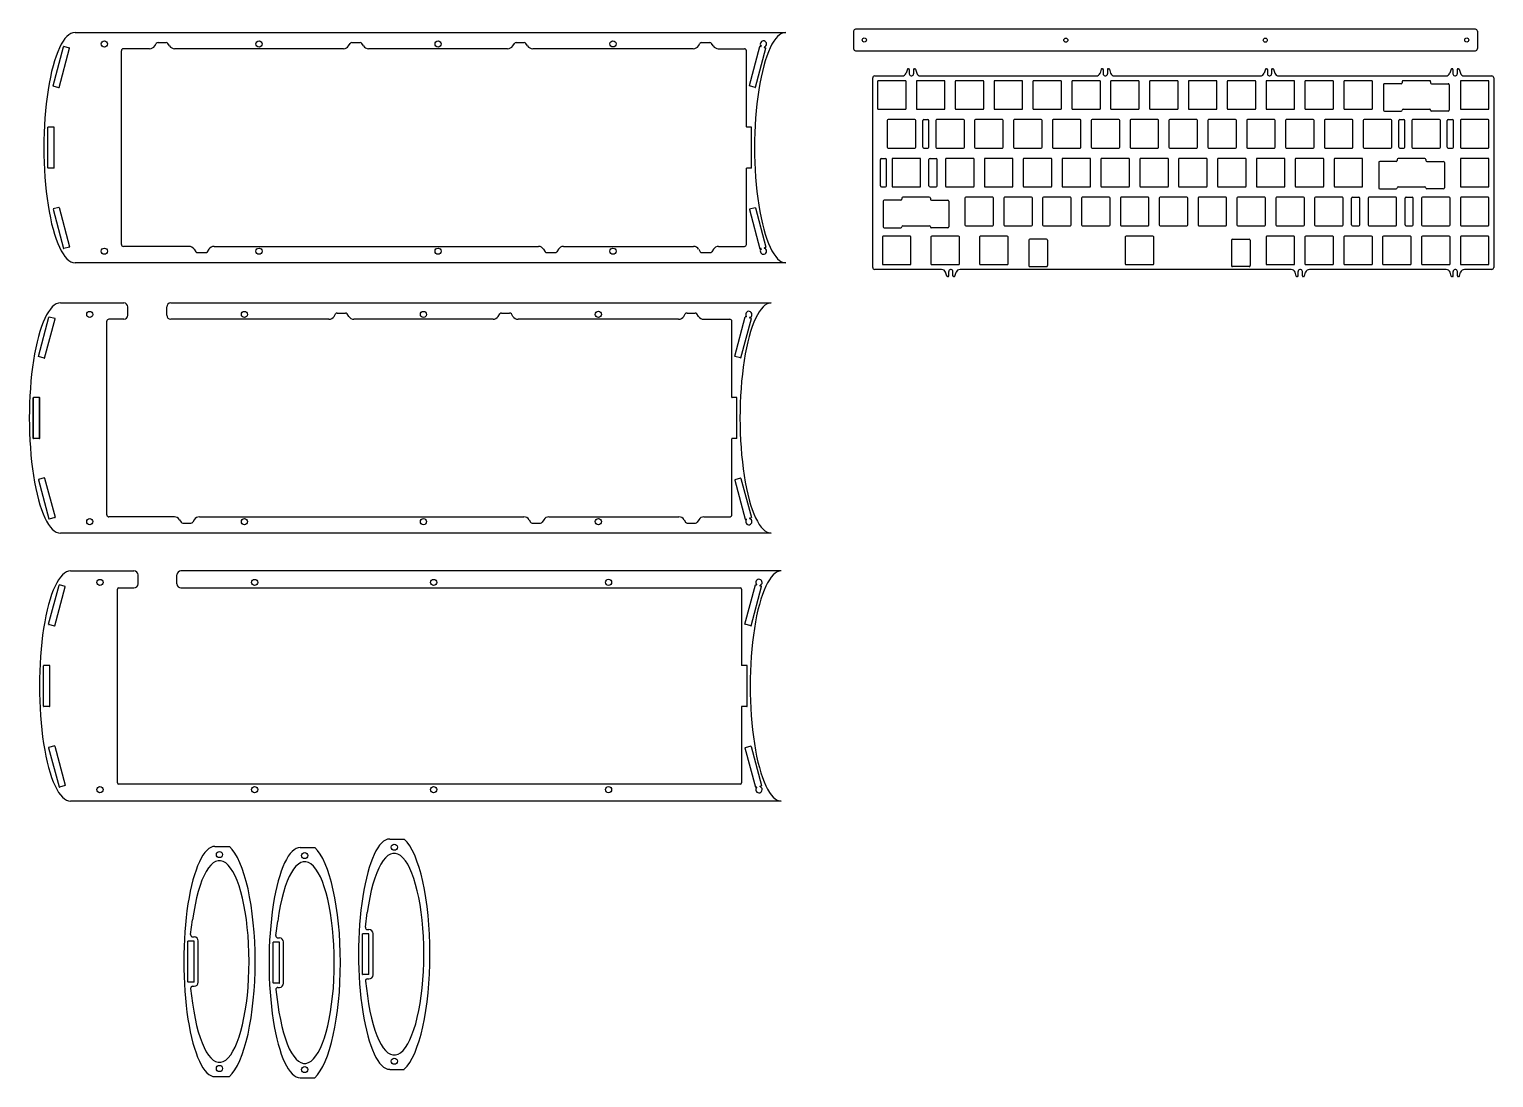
# Model space of a CAD drawing. Header units: millimetres. Extents: x -554 to 554, y -632 to 632.
# Drawn here: x -164 to 554, y 116 to 630 of the extents above; entities that cross this region are included whole.
import ezdxf

# ---------------------------------------------------------------- set-up
doc = ezdxf.new("R2010")
doc.units = ezdxf.units.MM
doc.layers.get('0').update_dxf_attribs({"lineweight": 25, "true_color": 0xffffff})
doc.layers.add('brass', color=7, linetype='Continuous', lineweight=25, true_color=0x000000)
doc.layers.add('Plate', color=7, linetype='Continuous', lineweight=25, true_color=0x000000)

msp = doc.modelspace()

# ---------------------------------------------------------------- linework, layer by layer
for p, q in [((-141.54, 628.32), (206.88, 628.32)), ((-118.81, 524.4), (-118.81, 619.32)), ((-105, 620.32), (-117.81, 620.32)), ((-102.48, 621.71), (-101.71, 622.91)), ((-100.86, 623.37), (-96.86, 623.37)), ((-95.25, 621.71), (-96.02, 622.91)), ((-9.93, 620.32), (-92.72, 620.32)), ((-7.4, 621.71), (-6.63, 622.91)), ((-5.79, 623.37), (-1.78, 623.37)), ((-0.17, 621.71), (-0.94, 622.91)), ((70.55, 620.32), (2.36, 620.32)), ((73.07, 621.71), (73.84, 622.91)), ((74.69, 623.37), (78.69, 623.37)), ((80.3, 621.71), (79.53, 622.91)), ((161.52, 620.32), (82.83, 620.32)), ((164.05, 621.71), (164.82, 622.91)), ((165.66, 623.37), (169.67, 623.37)), ((171.28, 621.71), (170.51, 622.91)), ((173.81, 620.32), (186.61, 620.32)), ((187.61, 582.01), (187.61, 619.32)), ((266.5, 610.31), (265.87, 608.39)), ((270.44, 610.31), (271.07, 608.39)), ((361.58, 610.31), (360.95, 608.39)), ((365.52, 610.31), (366.15, 608.39)), ((442.05, 610.31), (441.42, 608.39)), ((445.99, 610.31), (446.62, 608.39)), ((533.03, 610.31), (532.4, 608.39)), ((536.97, 610.31), (537.6, 608.39)), ((267.42, 610.21), (267.42, 608.06)), ((269.52, 610.21), (269.52, 608.06)), ((362.5, 610.21), (362.5, 608.06)), ((364.6, 610.21), (364.6, 608.06)), ((442.97, 610.21), (442.97, 608.06)), ((445.07, 610.21), (445.07, 608.06)), ((523.03, 604.15), (523.03, 603.68)), ((533.95, 610.21), (533.95, 608.06)), ((536.05, 610.21), (536.05, 608.06)), ((274.53, 585.6), (276.53, 585.6)), ((507.89, 585.6), (509.89, 585.6)), ((531.7, 585.6), (533.7, 585.6)), ((274.53, 571.6), (276.53, 571.6)), ((507.89, 571.6), (509.89, 571.6)), ((531.7, 571.6), (533.7, 571.6)), ((187.61, 524.4), (187.61, 561.71)), ((253.76, 566.55), (255.76, 566.55)), ((277.6, 566.55), (280.6, 566.55)), ((520.65, 566.05), (520.65, 565.58)), ((253.76, 552.55), (255.76, 552.55)), ((277.6, 552.55), (280.6, 552.55)), ((277.77, 547), (277.77, 546.53)), ((484.77, 547.5), (487.77, 547.5)), ((510.96, 547.5), (513.96, 547.5)), ((484.77, 533.5), (487.77, 533.5)), ((510.96, 533.5), (513.96, 533.5)), ((335.2, 526.48), (335.2, 513.98)), ((425.4, 526.48), (425.4, 513.98)), ((-85.66, 523.4), (-117.81, 523.4)), ((-83.14, 522.01), (-82.37, 520.81)), ((-81.52, 520.35), (-77.52, 520.35)), ((-75.91, 522.01), (-76.68, 520.81)), ((-73.38, 523.4), (85.66, 523.4)), ((88.19, 522.01), (88.96, 520.81)), ((89.8, 520.35), (93.8, 520.35)), ((95.41, 522.01), (94.65, 520.81)), ((97.94, 523.4), (161.66, 523.4)), ((164.19, 522.01), (164.96, 520.81)), ((165.8, 520.35), (169.8, 520.35)), ((171.41, 522.01), (170.65, 520.81)), ((173.94, 523.4), (186.61, 523.4)), ((206.88, 515.4), (-141.54, 515.4)), ((285.84, 508.79), (285.22, 510.71)), ((286.76, 508.89), (286.76, 511.04)), ((288.86, 508.89), (288.86, 511.04)), ((289.78, 508.79), (290.41, 510.71)), ((457.16, 508.79), (456.54, 510.71)), ((458.08, 508.89), (458.08, 511.04)), ((460.18, 508.89), (460.18, 511.04)), ((461.11, 508.79), (461.73, 510.71)), ((533.16, 508.79), (532.54, 510.71)), ((534.08, 508.89), (534.08, 511.04)), ((536.18, 508.89), (536.18, 511.04)), ((537.11, 508.79), (537.73, 510.71)), ((-148.71, 495.69), (-117.64, 495.69)), ((-148.69, 495.69), (-117.64, 495.69)), ((-94.61, 495.69), (199.72, 495.69)), ((-115.64, 489.69), (-115.64, 493.69)), ((-96.59, 489.69), (-96.59, 493.69)), ((-14.57, 489.07), (-13.8, 490.28)), ((-12.96, 490.74), (-8.95, 490.74)), ((-7.34, 489.07), (-8.11, 490.28)), ((65.91, 489.07), (66.68, 490.28)), ((67.52, 490.74), (71.52, 490.74)), ((73.14, 489.07), (72.37, 490.28)), ((156.88, 489.07), (157.65, 490.28)), ((158.49, 490.74), (162.5, 490.74)), ((164.11, 489.07), (163.34, 490.28)), ((-125.98, 391.76), (-125.98, 486.69)), ((-117.64, 487.69), (-124.98, 487.69)), ((-17.1, 487.69), (-94.59, 487.69)), ((63.38, 487.69), (-4.81, 487.69)), ((154.35, 487.69), (75.66, 487.69)), ((166.64, 487.69), (179.45, 487.69)), ((180.45, 449.37), (180.45, 486.69)), ((180.45, 391.76), (180.45, 429.07)), ((-92.83, 390.76), (-124.98, 390.76)), ((-90.3, 389.38), (-89.53, 388.17)), ((-88.69, 387.71), (-84.69, 387.71)), ((-83.07, 389.38), (-83.84, 388.17)), ((-80.55, 390.76), (78.49, 390.76)), ((81.02, 389.38), (81.79, 388.17)), ((82.63, 387.71), (86.64, 387.71)), ((88.25, 389.38), (87.48, 388.17)), ((90.77, 390.76), (154.49, 390.76)), ((157.02, 389.38), (157.79, 388.17)), ((158.63, 387.71), (162.64, 387.71)), ((164.25, 389.38), (163.48, 388.17)), ((166.77, 390.76), (179.45, 390.76)), ((199.72, 382.76), (-148.69, 382.76)), ((-143.72, 364.3), (-112.65, 364.3)), ((-110.65, 357.97), (-110.65, 362.3)), ((-91.6, 357.97), (-91.6, 362.3)), ((204.71, 364.3), (-89.6, 364.3)), ((-120.68, 260.31), (-120.68, 355.37)), ((-120.08, 355.97), (-112.65, 355.97)), ((-89.6, 355.97), (184.53, 355.97)), ((185.13, 355.37), (185.13, 317.99)), ((185.13, 297.69), (185.13, 260.31)), ((184.53, 259.71), (-120.08, 259.71)), ((204.71, 251.38), (-143.72, 251.38)), ((12.73, 232.82), (19.87, 232.82)), ((-72.95, 229.22), (-65.81, 229.22)), ((-31.15, 228.71), (-24.02, 228.71)), ((0.8, 189.57), (1.74, 196.72)), ((-84.88, 185.98), (-83.93, 193.13)), ((-43.09, 185.46), (-42.14, 192.61)), ((1.79, 188.44), (2.56, 188.44)), ((-83.89, 184.85), (-83.12, 184.85)), ((-81.12, 162.61), (-81.12, 182.85)), ((-42.09, 184.33), (-41.33, 184.33)), ((-39.33, 162.09), (-39.33, 182.33)), ((4.56, 166.21), (4.56, 186.44)), ((-84.88, 159.48), (-83.92, 152.26)), ((-83.89, 160.61), (-83.12, 160.61)), ((-43.08, 158.96), (-42.12, 151.75)), ((-42.09, 160.09), (-41.33, 160.09)), ((0.8, 163.07), (1.76, 155.86)), ((1.79, 164.21), (2.56, 164.21)), ((-72.95, 116.3), (-65.81, 116.3)), ((-31.15, 115.78), (-24.02, 115.78)), ((12.73, 119.89), (19.87, 119.89))]:
    msp.add_line(p, q)
at = {"color": 7, "true_color": 0x000000}
for p, q in [((249.52, 513.09), (249.52, 606.01)), ((250.52, 607.01), (263.97, 607.01)), ((251.86, 604.25), (251.86, 591.05)), ((265.46, 604.65), (252.26, 604.65)), ((265.86, 591.05), (265.86, 604.25)), ((270.91, 604.25), (270.91, 591.05)), ((284.51, 604.65), (271.31, 604.65)), ((272.97, 607.01), (359.05, 607.01)), ((284.91, 591.05), (284.91, 604.25)), ((289.96, 604.25), (289.96, 591.05)), ((303.56, 604.65), (290.36, 604.65)), ((303.96, 591.05), (303.96, 604.25)), ((309.01, 604.25), (309.01, 591.05)), ((322.61, 604.65), (309.41, 604.65)), ((323.01, 591.05), (323.01, 604.25)), ((328.06, 604.25), (328.06, 591.05)), ((341.66, 604.65), (328.46, 604.65)), ((342.06, 591.05), (342.06, 604.25)), ((347.11, 604.25), (347.11, 591.05)), ((360.71, 604.65), (347.51, 604.65)), ((361.11, 591.05), (361.11, 604.25)), ((366.16, 604.25), (366.16, 591.05)), ((379.76, 604.65), (366.56, 604.65)), ((368.05, 607.01), (439.52, 607.01)), ((380.16, 591.05), (380.16, 604.25)), ((385.21, 604.25), (385.21, 591.05)), ((398.81, 604.65), (385.61, 604.65)), ((399.21, 591.05), (399.21, 604.25)), ((404.26, 604.25), (404.26, 591.05)), ((417.86, 604.65), (404.66, 604.65)), ((418.26, 591.05), (418.26, 604.25)), ((423.31, 604.25), (423.31, 591.05)), ((436.91, 604.65), (423.71, 604.65)), ((437.31, 591.05), (437.31, 604.25)), ((442.36, 604.25), (442.36, 591.05)), ((455.96, 604.65), (442.76, 604.65)), ((448.52, 607.01), (530.5, 607.01)), ((456.36, 591.05), (456.36, 604.25)), ((461.41, 604.25), (461.41, 591.05)), ((475.01, 604.65), (461.81, 604.65)), ((475.41, 591.05), (475.41, 604.25)), ((480.46, 604.25), (480.46, 591.05)), ((494.06, 604.65), (480.86, 604.65)), ((494.46, 591.05), (494.46, 604.25)), ((508.53, 603.18), (500.44, 603.18)), ((509.03, 604.15), (509.03, 603.68)), ((522.53, 604.65), (509.53, 604.65)), ((523.53, 603.18), (531.63, 603.18)), ((537.61, 604.25), (537.61, 591.05)), ((551.21, 604.65), (538.01, 604.65)), ((539.5, 607.01), (552.95, 607.01)), ((551.61, 591.05), (551.61, 604.25)), ((553.95, 606.01), (553.95, 513.09)), ((499.94, 602.68), (499.94, 590.18)), ((532.13, 602.68), (532.13, 590.18)), ((252.26, 590.65), (265.46, 590.65)), ((271.31, 590.65), (284.51, 590.65)), ((290.36, 590.65), (303.56, 590.65)), ((309.41, 590.65), (322.61, 590.65)), ((328.46, 590.65), (341.66, 590.65)), ((347.51, 590.65), (360.71, 590.65)), ((366.56, 590.65), (379.76, 590.65)), ((385.61, 590.65), (398.81, 590.65)), ((404.66, 590.65), (417.86, 590.65)), ((423.71, 590.65), (436.91, 590.65)), ((442.76, 590.65), (455.96, 590.65)), ((461.81, 590.65), (475.01, 590.65)), ((480.86, 590.65), (494.06, 590.65)), ((500.44, 589.68), (508.53, 589.68)), ((509.03, 590.15), (509.03, 590.18)), ((509.53, 590.65), (522.53, 590.65)), ((523.03, 590.15), (523.03, 590.18)), ((531.63, 589.68), (523.53, 589.68)), ((538.01, 590.65), (551.21, 590.65)), ((256.62, 585.2), (256.62, 572)), ((270.22, 585.6), (257.02, 585.6)), ((270.62, 572), (270.62, 585.2)), ((274.03, 572.1), (274.03, 585.1)), ((277.03, 572.1), (277.03, 585.1)), ((280.43, 585.2), (280.43, 572)), ((294.03, 585.6), (280.83, 585.6)), ((294.43, 572), (294.43, 585.2)), ((299.49, 585.2), (299.49, 572)), ((313.09, 585.6), (299.89, 585.6)), ((313.49, 572), (313.49, 585.2)), ((318.54, 585.2), (318.54, 572)), ((332.14, 585.6), (318.94, 585.6)), ((332.54, 572), (332.54, 585.2)), ((337.59, 585.2), (337.59, 572)), ((351.19, 585.6), (337.99, 585.6)), ((351.59, 572), (351.59, 585.2)), ((356.63, 585.2), (356.63, 572)), ((370.23, 585.6), (357.03, 585.6)), ((370.63, 572), (370.63, 585.2)), ((375.69, 585.2), (375.69, 572)), ((389.29, 585.6), (376.09, 585.6)), ((389.69, 572), (389.69, 585.2)), ((394.73, 585.2), (394.73, 572)), ((408.33, 585.6), (395.13, 585.6)), ((408.73, 572), (408.73, 585.2)), ((413.79, 585.2), (413.79, 572)), ((427.39, 585.6), (414.19, 585.6)), ((427.79, 572), (427.79, 585.2)), ((432.84, 585.2), (432.84, 572)), ((446.44, 585.6), (433.24, 585.6)), ((446.84, 572), (446.84, 585.2)), ((451.88, 585.2), (451.88, 572)), ((465.48, 585.6), (452.28, 585.6)), ((465.88, 572), (465.88, 585.2)), ((470.94, 585.2), (470.94, 572)), ((484.54, 585.6), (471.34, 585.6)), ((484.94, 572), (484.94, 585.2)), ((489.98, 585.2), (489.98, 572)), ((503.58, 585.6), (490.38, 585.6)), ((503.98, 572), (503.98, 585.2)), ((507.39, 572.1), (507.39, 585.1)), ((510.39, 572.1), (510.39, 585.1)), ((513.8, 585.2), (513.8, 572)), ((527.4, 585.6), (514.2, 585.6)), ((527.8, 572), (527.8, 585.2)), ((531.2, 572.1), (531.2, 585.1)), ((534.2, 572.1), (534.2, 585.1)), ((537.61, 585.2), (537.61, 572)), ((551.21, 585.6), (538.01, 585.6)), ((551.61, 572), (551.61, 585.2)), ((257.02, 571.6), (270.22, 571.6)), ((280.83, 571.6), (294.03, 571.6)), ((299.89, 571.6), (313.09, 571.6)), ((318.94, 571.6), (332.14, 571.6)), ((337.99, 571.6), (351.19, 571.6)), ((357.03, 571.6), (370.23, 571.6)), ((376.09, 571.6), (389.29, 571.6)), ((395.13, 571.6), (408.33, 571.6)), ((414.19, 571.6), (427.39, 571.6)), ((433.24, 571.6), (446.44, 571.6)), ((452.28, 571.6), (465.48, 571.6)), ((471.34, 571.6), (484.54, 571.6)), ((490.38, 571.6), (503.58, 571.6)), ((514.2, 571.6), (527.4, 571.6)), ((538.01, 571.6), (551.21, 571.6)), ((253.26, 553.05), (253.26, 566.05)), ((256.26, 553.05), (256.26, 566.05)), ((259, 566.15), (259, 552.95)), ((272.6, 566.55), (259.4, 566.55)), ((273, 552.95), (273, 566.15)), ((277.1, 553.05), (277.1, 566.05)), ((281.1, 553.05), (281.1, 566.05)), ((285.2, 566.15), (285.2, 552.95)), ((298.8, 566.55), (285.6, 566.55)), ((299.2, 552.95), (299.2, 566.15)), ((304.25, 566.15), (304.25, 552.95)), ((317.85, 566.55), (304.65, 566.55)), ((318.25, 552.95), (318.25, 566.15)), ((323.3, 566.15), (323.3, 552.95)), ((336.9, 566.55), (323.7, 566.55)), ((337.3, 552.95), (337.3, 566.15)), ((342.35, 566.15), (342.35, 552.95)), ((355.95, 566.55), (342.75, 566.55)), ((356.35, 552.95), (356.35, 566.15)), ((361.4, 566.15), (361.4, 552.95)), ((375, 566.55), (361.8, 566.55)), ((375.4, 552.95), (375.4, 566.15)), ((380.45, 566.15), (380.45, 552.95)), ((394.05, 566.55), (380.85, 566.55)), ((394.45, 552.95), (394.45, 566.15)), ((399.5, 566.15), (399.5, 552.95)), ((413.1, 566.55), (399.9, 566.55)), ((413.5, 552.95), (413.5, 566.15)), ((418.55, 566.15), (418.55, 552.95)), ((432.15, 566.55), (418.95, 566.55)), ((432.55, 552.95), (432.55, 566.15)), ((437.6, 566.15), (437.6, 552.95)), ((451.2, 566.55), (438, 566.55)), ((451.6, 552.95), (451.6, 566.15)), ((456.65, 566.15), (456.65, 552.95)), ((470.25, 566.55), (457.05, 566.55)), ((470.65, 552.95), (470.65, 566.15)), ((475.7, 566.15), (475.7, 552.95)), ((489.3, 566.55), (476.1, 566.55)), ((489.7, 552.95), (489.7, 566.15)), ((497.55, 564.58), (497.55, 552.08)), ((506.15, 565.08), (498.05, 565.08)), ((506.65, 566.05), (506.65, 565.58)), ((520.15, 566.55), (507.15, 566.55)), ((521.15, 565.08), (529.25, 565.08)), ((529.75, 564.58), (529.75, 552.08)), ((537.61, 566.15), (537.61, 552.95)), ((551.21, 566.55), (538.01, 566.55)), ((551.61, 552.95), (551.61, 566.15)), ((263.27, 546.03), (255.17, 546.03)), ((259.4, 552.55), (272.6, 552.55)), ((263.77, 547), (263.77, 546.53)), ((277.27, 547.5), (264.27, 547.5)), ((278.27, 546.03), (286.36, 546.03)), ((285.6, 552.55), (298.8, 552.55)), ((294.72, 547.1), (294.72, 533.9)), ((308.32, 547.5), (295.12, 547.5)), ((304.65, 552.55), (317.85, 552.55)), ((308.72, 533.9), (308.72, 547.1)), ((313.77, 547.1), (313.77, 533.9)), ((327.37, 547.5), (314.17, 547.5)), ((323.7, 552.55), (336.9, 552.55)), ((327.77, 533.9), (327.77, 547.1)), ((332.82, 547.1), (332.82, 533.9)), ((346.42, 547.5), (333.22, 547.5)), ((342.75, 552.55), (355.95, 552.55)), ((346.82, 533.9), (346.82, 547.1)), ((351.87, 547.1), (351.87, 533.9)), ((365.47, 547.5), (352.27, 547.5)), ((361.8, 552.55), (375, 552.55)), ((365.87, 533.9), (365.87, 547.1)), ((370.92, 547.1), (370.92, 533.9)), ((384.52, 547.5), (371.32, 547.5)), ((380.85, 552.55), (394.05, 552.55)), ((384.92, 533.9), (384.92, 547.1)), ((389.97, 547.1), (389.97, 533.9)), ((403.57, 547.5), (390.37, 547.5)), ((399.9, 552.55), (413.1, 552.55)), ((403.97, 533.9), (403.97, 547.1)), ((409.02, 547.1), (409.02, 533.9)), ((422.62, 547.5), (409.42, 547.5)), ((418.95, 552.55), (432.15, 552.55)), ((423.02, 533.9), (423.02, 547.1)), ((428.07, 547.1), (428.07, 533.9)), ((441.67, 547.5), (428.47, 547.5)), ((438, 552.55), (451.2, 552.55)), ((442.07, 533.9), (442.07, 547.1)), ((447.12, 547.1), (447.12, 533.9)), ((460.72, 547.5), (447.52, 547.5)), ((457.05, 552.55), (470.25, 552.55)), ((461.12, 533.9), (461.12, 547.1)), ((466.17, 547.1), (466.17, 533.9)), ((479.77, 547.5), (466.57, 547.5)), ((476.1, 552.55), (489.3, 552.55)), ((480.17, 533.9), (480.17, 547.1)), ((484.27, 534), (484.27, 547)), ((488.27, 534), (488.27, 547)), ((492.37, 547.1), (492.37, 533.9)), ((505.97, 547.5), (492.77, 547.5)), ((498.05, 551.58), (506.15, 551.58)), ((506.37, 533.9), (506.37, 547.1)), ((506.65, 552.05), (506.65, 552.08)), ((507.15, 552.55), (520.15, 552.55)), ((510.46, 534), (510.46, 547)), ((514.46, 534), (514.46, 547)), ((518.56, 547.1), (518.56, 533.9)), ((532.16, 547.5), (518.96, 547.5)), ((520.65, 552.05), (520.65, 552.08)), ((529.25, 551.58), (521.15, 551.58)), ((532.56, 533.9), (532.56, 547.1)), ((537.61, 547.1), (537.61, 533.9)), ((538.01, 552.55), (551.21, 552.55)), ((551.21, 547.5), (538.01, 547.5)), ((551.61, 533.9), (551.61, 547.1)), ((254.67, 545.53), (254.67, 533.03)), ((286.86, 545.53), (286.86, 533.03)), ((255.17, 532.53), (263.27, 532.53)), ((263.77, 533), (263.77, 533.03)), ((264.27, 533.5), (277.27, 533.5)), ((277.77, 533), (277.77, 533.03)), ((286.36, 532.53), (278.27, 532.53)), ((295.12, 533.5), (308.32, 533.5)), ((314.17, 533.5), (327.37, 533.5)), ((333.22, 533.5), (346.42, 533.5)), ((352.27, 533.5), (365.47, 533.5)), ((371.32, 533.5), (384.52, 533.5)), ((390.37, 533.5), (403.57, 533.5)), ((409.42, 533.5), (422.62, 533.5)), ((428.47, 533.5), (441.67, 533.5)), ((447.52, 533.5), (460.72, 533.5)), ((466.57, 533.5), (479.77, 533.5)), ((492.77, 533.5), (505.97, 533.5)), ((518.96, 533.5), (532.16, 533.5)), ((538.01, 533.5), (551.21, 533.5)), ((254.24, 528.05), (254.24, 514.85)), ((267.84, 528.45), (254.64, 528.45)), ((268.24, 514.85), (268.24, 528.05)), ((278.05, 528.05), (278.05, 514.85)), ((291.65, 528.45), (278.45, 528.45)), ((292.05, 514.85), (292.05, 528.05)), ((301.87, 528.05), (301.87, 514.85)), ((315.47, 528.45), (302.27, 528.45)), ((315.87, 514.85), (315.87, 528.05)), ((326.1, 526.48), (326.1, 513.98)), ((334.7, 526.98), (326.6, 526.98)), ((373.3, 528.05), (373.3, 514.85)), ((386.9, 528.45), (373.7, 528.45)), ((387.3, 514.85), (387.3, 528.05)), ((425.9, 526.98), (434, 526.98)), ((434.5, 526.48), (434.5, 513.98)), ((442.36, 528.05), (442.36, 514.85)), ((455.96, 528.45), (442.76, 528.45)), ((456.36, 514.85), (456.36, 528.05)), ((461.41, 528.05), (461.41, 514.85)), ((475.01, 528.45), (461.81, 528.45)), ((475.41, 514.85), (475.41, 528.05)), ((480.46, 528.05), (480.46, 514.85)), ((494.06, 528.45), (480.86, 528.45)), ((494.46, 514.85), (494.46, 528.05)), ((499.51, 528.05), (499.51, 514.85)), ((513.11, 528.45), (499.91, 528.45)), ((513.51, 514.85), (513.51, 528.05)), ((518.56, 528.05), (518.56, 514.85)), ((532.16, 528.45), (518.96, 528.45)), ((532.56, 514.85), (532.56, 528.05)), ((537.61, 528.05), (537.61, 514.85)), ((551.21, 528.45), (538.01, 528.45)), ((551.61, 514.85), (551.61, 528.05)), ((283.31, 512.09), (250.52, 512.09)), ((254.64, 514.45), (267.84, 514.45)), ((278.45, 514.45), (291.65, 514.45)), ((454.64, 512.09), (292.31, 512.09)), ((302.27, 514.45), (315.47, 514.45)), ((326.6, 513.48), (334.7, 513.48)), ((373.7, 514.45), (386.9, 514.45)), ((434, 513.48), (425.9, 513.48)), ((442.76, 514.45), (455.96, 514.45)), ((461.81, 514.45), (475.01, 514.45)), ((530.64, 512.09), (463.63, 512.09)), ((480.86, 514.45), (494.06, 514.45)), ((499.91, 514.45), (513.11, 514.45)), ((518.96, 514.45), (532.16, 514.45)), ((538.01, 514.45), (551.21, 514.45)), ((552.95, 512.09), (539.63, 512.09))]:
    msp.add_line(p, q, dxfattribs=at)
for centre, radius in [((245.4, 624.61), 1), ((344.17, 624.54), 1), ((441.94, 624.54), 1), ((540.71, 624.61), 1), ((-127.15, 622.66), 1.51), ((-127.15, 622.66), 1.51), ((-51.32, 622.66), 1.51), ((36.45, 622.66), 1.51), ((122.18, 622.71), 1.51), ((-127.15, 521.06), 1.51), ((-51.32, 521.06), 1.51), ((36.45, 521.06), 1.51), ((122.18, 521.06), 1.51), ((-134.3, 490.02), 1.51), ((-58.49, 490.02), 1.51), ((29.28, 490.02), 1.51), ((115.01, 490.07), 1.51), ((-134.32, 388.43), 1.51), ((-58.49, 388.43), 1.51), ((29.28, 388.43), 1.51), ((115.01, 388.43), 1.51), ((-129.33, 358.64), 1.51), ((-129.33, 358.64), 1.51), ((-53.5, 358.64), 1.51), ((34.27, 358.64), 1.51), ((120, 358.69), 1.51), ((-129.33, 257.04), 1.51), ((-53.5, 257.04), 1.51), ((34.27, 257.04), 1.51), ((120, 257.04), 1.51), ((14.96, 228.82), 1.51), ((-70.72, 225.22), 1.51), ((-28.93, 224.71), 1.51), ((14.96, 123.89), 1.51), ((-70.72, 120.3), 1.51), ((-28.93, 119.78), 1.51)]:
    msp.add_circle(centre, radius)
for centre, radius, start, end in [((-117.81, 619.32), 1, 90, 180), ((-105, 623.32), 3, 270, 327.42053), ((-100.86, 622.37), 1, 90, 147.42053), ((-96.86, 622.37), 1, 32.57947, 90), ((-92.72, 623.32), 3, 212.57947, 270), ((-9.93, 623.32), 3, 270, 327.42053), ((-5.79, 622.37), 1, 90, 147.42053), ((-1.78, 622.37), 1, 32.57947, 90), ((2.36, 623.32), 3, 212.57947, 270), ((70.55, 623.32), 3, 270, 327.42053), ((74.69, 622.37), 1, 90, 147.42053), ((78.69, 622.37), 1, 32.57947, 90), ((82.83, 623.32), 3, 212.57947, 270), ((161.52, 623.32), 3, 270, 327.42053), ((165.66, 622.37), 1, 90, 147.42053), ((169.67, 622.37), 1, 32.57947, 90), ((173.81, 623.32), 3, 212.57947, 270), ((186.61, 619.32), 1, 360, 90), ((195.95, 622.66), 1.55, 286.21277, 223.78723), ((250.52, 606.01), 1, 90, 180), ((252.26, 604.25), 0.4, 90, 180), ((263.97, 609.01), 2, 270, 341.84729), ((265.46, 604.25), 0.4, 0, 90), ((268.47, 608.06), 1.05, 180, 341.00335), ((268.47, 608.06), 1.05, 341.00335, 360), ((271.31, 604.25), 0.4, 90, 180), ((272.97, 609.01), 2, 198.15271, 270), ((284.51, 604.25), 0.4, 0, 90), ((290.36, 604.25), 0.4, 90, 180), ((303.56, 604.25), 0.4, 0, 90), ((309.41, 604.25), 0.4, 90, 180), ((322.61, 604.25), 0.4, 0, 90), ((328.46, 604.25), 0.4, 90, 180), ((341.66, 604.25), 0.4, 0, 90), ((347.51, 604.25), 0.4, 90, 180), ((359.05, 609.01), 2, 270, 341.84729), ((360.71, 604.25), 0.4, 0, 90), ((363.55, 608.06), 1.05, 180, 341.00335), ((363.55, 608.06), 1.05, 341.00335, 360), ((368.05, 609.01), 2, 198.15271, 270), ((366.56, 604.25), 0.4, 90, 180), ((379.76, 604.25), 0.4, 0, 90), ((385.61, 604.25), 0.4, 90, 180), ((398.81, 604.25), 0.4, 0, 90), ((404.66, 604.25), 0.4, 90, 180), ((417.86, 604.25), 0.4, 0, 90), ((423.71, 604.25), 0.4, 90, 180), ((436.91, 604.25), 0.4, 0, 90), ((439.52, 609.01), 2, 270, 341.84729), ((442.76, 604.25), 0.4, 90, 180), ((444.02, 608.06), 1.05, 180, 341.00335), ((444.02, 608.06), 1.05, 341.00335, 360), ((448.52, 609.01), 2, 198.15271, 270), ((455.96, 604.25), 0.4, 0, 90), ((461.81, 604.25), 0.4, 90, 180), ((475.01, 604.25), 0.4, 0, 90), ((480.86, 604.25), 0.4, 90, 180), ((494.06, 604.25), 0.4, 0, 90), ((500.44, 602.68), 0.5, 90, 180), ((508.53, 603.68), 0.5, 270, 0), ((509.53, 604.15), 0.5, 90, 180), ((522.53, 604.15), 0.5, 0, 90), ((523.53, 603.68), 0.5, 180, 270), ((530.5, 609.01), 2, 270, 341.84729), ((531.63, 602.68), 0.5, 0, 90), ((535, 608.06), 1.05, 180, 341.00335), ((535, 608.06), 1.05, 341.00335, 360), ((539.5, 609.01), 2, 198.15271, 270), ((538.01, 604.25), 0.4, 90, 180), ((551.21, 604.25), 0.4, 0, 90), ((552.95, 606.01), 1, 0, 90), ((252.26, 591.05), 0.4, 180, 270), ((265.46, 591.05), 0.4, 270, 0), ((271.31, 591.05), 0.4, 180, 270), ((284.51, 591.05), 0.4, 270, 0), ((290.36, 591.05), 0.4, 180, 270), ((303.56, 591.05), 0.4, 270, 0), ((309.41, 591.05), 0.4, 180, 270), ((322.61, 591.05), 0.4, 270, 0), ((328.46, 591.05), 0.4, 180, 270), ((341.66, 591.05), 0.4, 270, 0), ((347.51, 591.05), 0.4, 180, 270), ((360.71, 591.05), 0.4, 270, 0), ((366.56, 591.05), 0.4, 180, 270), ((379.76, 591.05), 0.4, 270, 0), ((385.61, 591.05), 0.4, 180, 270), ((398.81, 591.05), 0.4, 270, 0), ((404.66, 591.05), 0.4, 180, 270), ((417.86, 591.05), 0.4, 270, 0), ((423.71, 591.05), 0.4, 180, 270), ((436.91, 591.05), 0.4, 270, 0), ((442.76, 591.05), 0.4, 180, 270), ((455.96, 591.05), 0.4, 270, 0), ((461.81, 591.05), 0.4, 180, 270), ((475.01, 591.05), 0.4, 270, 0), ((480.86, 591.05), 0.4, 180, 270), ((494.06, 591.05), 0.4, 270, 0), ((500.44, 590.18), 0.5, 180, 270), ((508.53, 590.18), 0.5, 270, 0), ((509.53, 590.15), 0.5, 90, 180), ((522.53, 590.15), 0.5, 0, 90), ((523.53, 590.18), 0.5, 180, 270), ((531.63, 590.18), 0.5, 270, 0), ((538.01, 591.05), 0.4, 180, 270), ((551.21, 591.05), 0.4, 270, 0), ((257.02, 585.2), 0.4, 90, 180), ((270.22, 585.2), 0.4, 0, 90), ((274.53, 585.1), 0.5, 90, 180), ((276.53, 585.1), 0.5, 0, 90), ((280.83, 585.2), 0.4, 90, 180), ((294.03, 585.2), 0.4, 0, 90), ((299.89, 585.2), 0.4, 90, 180), ((313.09, 585.2), 0.4, 0, 90), ((318.94, 585.2), 0.4, 90, 180), ((332.14, 585.2), 0.4, 0, 90), ((337.99, 585.2), 0.4, 90, 180), ((351.19, 585.2), 0.4, 0, 90), ((357.03, 585.2), 0.4, 90, 180), ((370.23, 585.2), 0.4, 0, 90), ((376.09, 585.2), 0.4, 90, 180), ((389.29, 585.2), 0.4, 0, 90), ((395.13, 585.2), 0.4, 90, 180), ((408.33, 585.2), 0.4, 0, 90), ((414.19, 585.2), 0.4, 90, 180), ((427.39, 585.2), 0.4, 0, 90), ((433.24, 585.2), 0.4, 90, 180), ((446.44, 585.2), 0.4, 0, 90), ((452.28, 585.2), 0.4, 90, 180), ((465.48, 585.2), 0.4, 0, 90), ((471.34, 585.2), 0.4, 90, 180), ((484.54, 585.2), 0.4, 0, 90), ((490.38, 585.2), 0.4, 90, 180), ((503.58, 585.2), 0.4, 0, 90), ((507.89, 585.1), 0.5, 90, 180), ((509.89, 585.1), 0.5, 0, 90), ((514.2, 585.2), 0.4, 90, 180), ((527.4, 585.2), 0.4, 0, 90), ((531.7, 585.1), 0.5, 90, 180), ((533.7, 585.1), 0.5, 0, 90), ((538.01, 585.2), 0.4, 90, 180), ((551.21, 585.2), 0.4, 0, 90), ((257.02, 572), 0.4, 180, 270), ((270.22, 572), 0.4, 270, 0), ((274.53, 572.1), 0.5, 180, 270), ((276.53, 572.1), 0.5, 270, 0), ((280.83, 572), 0.4, 180, 270), ((294.03, 572), 0.4, 270, 0), ((299.89, 572), 0.4, 180, 270), ((313.09, 572), 0.4, 270, 0), ((318.94, 572), 0.4, 180, 270), ((332.14, 572), 0.4, 270, 0), ((337.99, 572), 0.4, 180, 270), ((351.19, 572), 0.4, 270, 0), ((357.03, 572), 0.4, 180, 270), ((370.23, 572), 0.4, 270, 0), ((376.09, 572), 0.4, 180, 270), ((389.29, 572), 0.4, 270, 0), ((395.13, 572), 0.4, 180, 270), ((408.33, 572), 0.4, 270, 0), ((414.19, 572), 0.4, 180, 270), ((427.39, 572), 0.4, 270, 0), ((433.24, 572), 0.4, 180, 270), ((446.44, 572), 0.4, 270, 0), ((452.28, 572), 0.4, 180, 270), ((465.48, 572), 0.4, 270, 0), ((471.34, 572), 0.4, 180, 270), ((484.54, 572), 0.4, 270, 0), ((490.38, 572), 0.4, 180, 270), ((503.58, 572), 0.4, 270, 0), ((507.89, 572.1), 0.5, 180, 270), ((509.89, 572.1), 0.5, 270, 0), ((514.2, 572), 0.4, 180, 270), ((527.4, 572), 0.4, 270, 0), ((531.7, 572.1), 0.5, 180, 270), ((533.7, 572.1), 0.5, 270, 0), ((538.01, 572), 0.4, 180, 270), ((551.21, 572), 0.4, 270, 0), ((253.76, 566.05), 0.5, 90, 180), ((255.76, 566.05), 0.5, 0, 90), ((259.4, 566.15), 0.4, 90, 180), ((272.6, 566.15), 0.4, 0, 90), ((277.6, 566.05), 0.5, 90, 180), ((280.6, 566.05), 0.5, 0, 90), ((285.6, 566.15), 0.4, 90, 180), ((298.8, 566.15), 0.4, 0, 90), ((304.65, 566.15), 0.4, 90, 180), ((317.85, 566.15), 0.4, 0, 90), ((323.7, 566.15), 0.4, 90, 180), ((336.9, 566.15), 0.4, 0, 90), ((342.75, 566.15), 0.4, 90, 180), ((355.95, 566.15), 0.4, 0, 90), ((361.8, 566.15), 0.4, 90, 180), ((375, 566.15), 0.4, 0, 90), ((380.85, 566.15), 0.4, 90, 180), ((394.05, 566.15), 0.4, 0, 90), ((399.9, 566.15), 0.4, 90, 180), ((413.1, 566.15), 0.4, 0, 90), ((418.95, 566.15), 0.4, 90, 180), ((432.15, 566.15), 0.4, 0, 90), ((438, 566.15), 0.4, 90, 180), ((451.2, 566.15), 0.4, 0, 90), ((457.05, 566.15), 0.4, 90, 180), ((470.25, 566.15), 0.4, 0, 90), ((476.1, 566.15), 0.4, 90, 180), ((489.3, 566.15), 0.4, 0, 90), ((498.05, 564.58), 0.5, 90, 180), ((506.15, 565.58), 0.5, 270, 0), ((507.15, 566.05), 0.5, 90, 180), ((520.15, 566.05), 0.5, 0, 90), ((521.15, 565.58), 0.5, 180, 270), ((529.25, 564.58), 0.5, 0, 90), ((538.01, 566.15), 0.4, 90, 180), ((551.21, 566.15), 0.4, 0, 90), ((253.76, 553.05), 0.5, 180, 270), ((255.76, 553.05), 0.5, 270, 0), ((259.4, 552.95), 0.4, 180, 270), ((272.6, 552.95), 0.4, 270, 0), ((277.6, 553.05), 0.5, 180, 270), ((280.6, 553.05), 0.5, 270, 0), ((285.6, 552.95), 0.4, 180, 270), ((298.8, 552.95), 0.4, 270, 0), ((304.65, 552.95), 0.4, 180, 270), ((317.85, 552.95), 0.4, 270, 0), ((323.7, 552.95), 0.4, 180, 270), ((336.9, 552.95), 0.4, 270, 0), ((342.75, 552.95), 0.4, 180, 270), ((355.95, 552.95), 0.4, 270, 0), ((361.8, 552.95), 0.4, 180, 270), ((375, 552.95), 0.4, 270, 0), ((380.85, 552.95), 0.4, 180, 270), ((394.05, 552.95), 0.4, 270, 0), ((399.9, 552.95), 0.4, 180, 270), ((413.1, 552.95), 0.4, 270, 0), ((418.95, 552.95), 0.4, 180, 270), ((432.15, 552.95), 0.4, 270, 0), ((438, 552.95), 0.4, 180, 270), ((451.2, 552.95), 0.4, 270, 0), ((457.05, 552.95), 0.4, 180, 270), ((470.25, 552.95), 0.4, 270, 0), ((476.1, 552.95), 0.4, 180, 270), ((489.3, 552.95), 0.4, 270, 0), ((538.01, 552.95), 0.4, 180, 270), ((551.21, 552.95), 0.4, 270, 0), ((255.17, 545.53), 0.5, 90, 180), ((263.27, 546.53), 0.5, 270, 0), ((264.27, 547), 0.5, 90, 180), ((277.27, 547), 0.5, 0, 90), ((278.27, 546.53), 0.5, 180, 270), ((286.36, 545.53), 0.5, 0, 90), ((295.12, 547.1), 0.4, 90, 180), ((308.32, 547.1), 0.4, 0, 90), ((314.17, 547.1), 0.4, 90, 180), ((327.37, 547.1), 0.4, 0, 90), ((333.22, 547.1), 0.4, 90, 180), ((346.42, 547.1), 0.4, 0, 90), ((352.27, 547.1), 0.4, 90, 180), ((365.47, 547.1), 0.4, 0, 90), ((371.32, 547.1), 0.4, 90, 180), ((384.52, 547.1), 0.4, 0, 90), ((390.37, 547.1), 0.4, 90, 180), ((403.57, 547.1), 0.4, 0, 90), ((409.42, 547.1), 0.4, 90, 180), ((422.62, 547.1), 0.4, 0, 90), ((428.47, 547.1), 0.4, 90, 180), ((441.67, 547.1), 0.4, 0, 90), ((447.52, 547.1), 0.4, 90, 180), ((460.72, 547.1), 0.4, 0, 90), ((466.57, 547.1), 0.4, 90, 180), ((479.77, 547.1), 0.4, 0, 90), ((484.77, 547), 0.5, 90, 180), ((487.77, 547), 0.5, 0, 90), ((492.77, 547.1), 0.4, 90, 180), ((498.05, 552.08), 0.5, 180, 270), ((505.97, 547.1), 0.4, 0, 90), ((506.15, 552.08), 0.5, 270, 0), ((507.15, 552.05), 0.5, 90, 180), ((510.96, 547), 0.5, 90, 180), ((513.96, 547), 0.5, 0, 90), ((518.96, 547.1), 0.4, 90, 180), ((520.15, 552.05), 0.5, 0, 90), ((521.15, 552.08), 0.5, 180, 270), ((529.25, 552.08), 0.5, 270, 0), ((532.16, 547.1), 0.4, 0, 90), ((538.01, 547.1), 0.4, 90, 180), ((551.21, 547.1), 0.4, 0, 90), ((255.17, 533.03), 0.5, 180, 270), ((263.27, 533.03), 0.5, 270, 0), ((264.27, 533), 0.5, 90, 180), ((277.27, 533), 0.5, 0, 90), ((278.27, 533.03), 0.5, 180, 270), ((286.36, 533.03), 0.5, 270, 0), ((295.12, 533.9), 0.4, 180, 270), ((308.32, 533.9), 0.4, 270, 0), ((314.17, 533.9), 0.4, 180, 270), ((327.37, 533.9), 0.4, 270, 0), ((333.22, 533.9), 0.4, 180, 270), ((346.42, 533.9), 0.4, 270, 0), ((352.27, 533.9), 0.4, 180, 270), ((365.47, 533.9), 0.4, 270, 0), ((371.32, 533.9), 0.4, 180, 270), ((384.52, 533.9), 0.4, 270, 0), ((390.37, 533.9), 0.4, 180, 270), ((403.57, 533.9), 0.4, 270, 0), ((409.42, 533.9), 0.4, 180, 270), ((422.62, 533.9), 0.4, 270, 0), ((428.47, 533.9), 0.4, 180, 270), ((441.67, 533.9), 0.4, 270, 0), ((447.52, 533.9), 0.4, 180, 270), ((460.72, 533.9), 0.4, 270, 0), ((466.57, 533.9), 0.4, 180, 270), ((479.77, 533.9), 0.4, 270, 0), ((484.77, 534), 0.5, 180, 270), ((487.77, 534), 0.5, 270, 0), ((492.77, 533.9), 0.4, 180, 270), ((505.97, 533.9), 0.4, 270, 0), ((510.96, 534), 0.5, 180, 270), ((513.96, 534), 0.5, 270, 0), ((518.96, 533.9), 0.4, 180, 270), ((532.16, 533.9), 0.4, 270, 0), ((538.01, 533.9), 0.4, 180, 270), ((551.21, 533.9), 0.4, 270, 0), ((-117.81, 524.4), 1, 180, 270), ((186.61, 524.4), 1, 270, 0), ((254.64, 528.05), 0.4, 90, 180), ((267.84, 528.05), 0.4, 0, 90), ((278.45, 528.05), 0.4, 90, 180), ((291.65, 528.05), 0.4, 0, 90), ((302.27, 528.05), 0.4, 90, 180), ((315.47, 528.05), 0.4, 0, 90), ((326.6, 526.48), 0.5, 90, 180), ((334.7, 526.48), 0.5, 0, 90), ((373.7, 528.05), 0.4, 90, 180), ((386.9, 528.05), 0.4, 0, 90), ((425.9, 526.48), 0.5, 90, 180), ((434, 526.48), 0.5, 0, 90), ((442.76, 528.05), 0.4, 90, 180), ((455.96, 528.05), 0.4, 0, 90), ((461.81, 528.05), 0.4, 90, 180), ((475.01, 528.05), 0.4, 0, 90), ((480.86, 528.05), 0.4, 90, 180), ((494.06, 528.05), 0.4, 0, 90), ((499.91, 528.05), 0.4, 90, 180), ((513.11, 528.05), 0.4, 0, 90), ((518.96, 528.05), 0.4, 90, 180), ((532.16, 528.05), 0.4, 0, 90), ((538.01, 528.05), 0.4, 90, 180), ((551.21, 528.05), 0.4, 0, 90), ((-85.66, 520.4), 3, 32.57947, 90), ((-81.52, 521.35), 1, 212.57947, 270), ((-77.52, 521.35), 1, 270, 327.42053), ((-73.38, 520.4), 3, 90, 147.42053), ((85.66, 520.4), 3, 32.57947, 90), ((89.8, 521.35), 1, 212.57947, 270), ((93.8, 521.35), 1, 270, 327.42053), ((97.94, 520.4), 3, 90, 147.42053), ((161.66, 520.4), 3, 32.57947, 90), ((165.8, 521.35), 1, 212.57947, 270), ((169.8, 521.35), 1, 270, 327.42053), ((173.94, 520.4), 3, 90, 147.42053), ((195.95, 521.06), 1.55, 136.21283, 73.78717), ((250.52, 513.09), 1, 180, 270), ((254.64, 514.85), 0.4, 180, 270), ((267.84, 514.85), 0.4, 270, 0), ((278.45, 514.85), 0.4, 180, 270), ((283.31, 510.09), 2, 18.15271, 90), ((287.81, 511.04), 1.05, 161.00335, 180), ((287.81, 511.04), 1.05, 0, 161.00335), ((292.31, 510.09), 2, 90, 161.84729), ((291.65, 514.85), 0.4, 270, 0), ((302.27, 514.85), 0.4, 180, 270), ((315.47, 514.85), 0.4, 270, 0), ((326.6, 513.98), 0.5, 180, 270), ((334.7, 513.98), 0.5, 270, 0), ((373.7, 514.85), 0.4, 180, 270), ((386.9, 514.85), 0.4, 270, 0), ((425.9, 513.98), 0.5, 180, 270), ((434, 513.98), 0.5, 270, 0), ((442.76, 514.85), 0.4, 180, 270), ((454.64, 510.09), 2, 18.15271, 90), ((455.96, 514.85), 0.4, 270, 0), ((459.13, 511.04), 1.05, 161.00335, 180), ((459.13, 511.04), 1.05, 0, 161.00335), ((461.81, 514.85), 0.4, 180, 270), ((463.63, 510.09), 2, 90, 161.84729), ((475.01, 514.85), 0.4, 270, 0), ((480.86, 514.85), 0.4, 180, 270), ((494.06, 514.85), 0.4, 270, 0), ((499.91, 514.85), 0.4, 180, 270), ((513.11, 514.85), 0.4, 270, 0), ((518.96, 514.85), 0.4, 180, 270), ((530.64, 510.09), 2, 18.15271, 90), ((532.16, 514.85), 0.4, 270, 0), ((535.13, 511.04), 1.05, 161.00335, 180), ((535.13, 511.04), 1.05, 0, 161.00335), ((538.01, 514.85), 0.4, 180, 270), ((539.63, 510.09), 2, 90, 161.84729), ((551.21, 514.85), 0.4, 270, 0), ((552.95, 513.09), 1, 270, 0), ((-117.64, 493.69), 2, 360, 90), ((-94.59, 493.69), 2, 90, 180), ((-117.64, 489.69), 2, 270, 360), ((-94.59, 489.69), 2, 180, 270), ((-17.1, 490.69), 3, 270, 327.42053), ((-12.96, 489.74), 1, 90, 147.42053), ((-8.95, 489.74), 1, 32.57947, 90), ((-4.81, 490.69), 3, 212.57947, 270), ((63.38, 490.69), 3, 270, 327.42053), ((67.52, 489.74), 1, 90, 147.42053), ((71.52, 489.74), 1, 32.57947, 90), ((75.66, 490.69), 3, 212.57947, 270), ((154.35, 490.69), 3, 270, 327.42053), ((158.49, 489.74), 1, 90, 147.42053), ((162.5, 489.74), 1, 32.57947, 90), ((166.64, 490.69), 3, 212.57947, 270), ((188.78, 490.02), 1.55, 286.21277, 223.78723), ((-124.98, 486.69), 1, 90, 180), ((179.45, 486.69), 1, 360, 90), ((-124.98, 391.76), 1, 180, 270), ((-92.83, 387.76), 3, 32.57947, 90), ((-88.69, 388.71), 1, 212.57947, 270), ((-84.69, 388.71), 1, 270, 327.42053), ((-80.55, 387.76), 3, 90, 147.42053), ((78.49, 387.76), 3, 32.57947, 90), ((82.63, 388.71), 1, 212.57947, 270), ((86.64, 388.71), 1, 270, 327.42053), ((90.77, 387.76), 3, 90, 147.42053), ((154.49, 387.76), 3, 32.57947, 90), ((158.63, 388.71), 1, 212.57947, 270), ((162.64, 388.71), 1, 270, 327.42053), ((166.77, 387.76), 3, 90, 147.42053), ((179.45, 391.76), 1, 270, 0), ((188.78, 388.43), 1.55, 136.21283, 73.78717), ((-112.65, 362.3), 2, 360, 90), ((-89.6, 362.3), 2, 90, 180), ((193.77, 358.64), 1.55, 286.21277, 223.78723), ((-120.08, 355.37), 0.6, 90, 180), ((-112.65, 357.97), 2, 270, 360), ((-89.6, 357.97), 2, 180, 270), ((184.53, 355.37), 0.6, 0, 90), ((-120.08, 260.31), 0.6, 180, 270), ((184.53, 260.31), 0.6, 270, 0), ((193.77, 257.04), 1.55, 136.21283, 73.78717), ((1.79, 189.44), 1, 172.45524, 270), ((2.56, 186.44), 2, 0, 90), ((-83.89, 185.85), 1, 172.45524, 270), ((-83.12, 182.85), 2, 0, 90), ((-42.09, 185.33), 1, 172.45524, 270), ((-41.33, 182.33), 2, 0, 90), ((2.56, 166.21), 2, 270, 0), ((-83.89, 159.61), 1, 90, 187.60188), ((-83.12, 162.61), 2, 270, 0), ((-42.09, 159.09), 1, 90, 187.60188), ((-41.33, 162.09), 2, 270, 0), ((1.79, 163.21), 1, 90, 187.60188)]:
    msp.add_arc(centre, radius, start, end)
for centre, major_axis, ratio, start_param, end_param in [((-141.54, 571.86), (0, 56.46), 0.270448, 0, 3.141593), ((206.88, 571.86), (0, 56.46), 0.270448, 0, 3.141593), ((-148.69, 439.22), (0, 56.46), 0.270448, 0, 3.141593), ((199.72, 439.22), (0, 56.46), 0.270448, 0, 3.141593), ((-143.72, 307.84), (0, 56.46), 0.270448, 0, 3.141593), ((204.71, 307.84), (0, 56.46), 0.270448, 0, 3.141593), ((12.73, 176.36), (0, 56.46), 0.270448, 0, 3.141593), ((15.46, 176.36), (0, 58.46), 0.29078, 3.403914, 6.020864), ((-72.95, 172.76), (0, 56.46), 0.270448, 0, 3.141593), ((-70.72, 172.76), (0, 49.46), 0.293145, 1.998028, 1.146434), ((-70.22, 172.76), (0, 58.46), 0.29078, 3.403914, 6.020864), ((-31.15, 172.24), (0, 56.46), 0.270448, 0, 3.141593), ((-28.93, 172.24), (0, 49.46), 0.293145, 1.998028, 1.146434), ((-28.43, 172.24), (0, 58.46), 0.29078, 3.403914, 6.020864), ((14.96, 176.36), (0, 49.46), 0.293145, 1.998028, 1.146434)]:
    msp.add_ellipse(centre, major_axis=major_axis, ratio=ratio, start_param=start_param, end_param=end_param)
at = {"layer": 'brass'}
for p, q in [((240.15, 628.86), (240.15, 620.36)), ((544.96, 629.86), (241.15, 629.86)), ((545.96, 628.86), (545.96, 620.36)), ((241.15, 619.36), (544.96, 619.36))]:
    msp.add_line(p, q, dxfattribs=at)
for centre, start, end in [((241.15, 628.86), 90, 180), ((544.96, 628.86), 0, 90), ((241.15, 620.36), 180, 270), ((544.96, 620.36), 270, 0)]:
    msp.add_arc(centre, 1, start, end, dxfattribs=at)
at = {"layer": 'Plate'}
for p, q in [((-152.31, 602.11), (-147.16, 621.33)), ((-149.32, 601.31), (-144.17, 620.53)), ((-144.24, 620.65), (-147.04, 621.4)), ((189.03, 602.24), (194.18, 621.46)), ((192.03, 601.44), (197.18, 620.66)), ((194.73, 621.42), (194.3, 621.53)), ((196.39, 620.98), (197.11, 620.78)), ((266.79, 610.51), (267.12, 610.51)), ((269.82, 610.51), (270.16, 610.51)), ((361.86, 610.51), (362.2, 610.51)), ((364.9, 610.51), (365.23, 610.51)), ((442.34, 610.51), (442.67, 610.51)), ((445.37, 610.51), (445.71, 610.51)), ((533.31, 610.51), (533.65, 610.51)), ((536.35, 610.51), (536.68, 610.51)), ((-149.44, 601.23), (-152.24, 601.99)), ((191.9, 601.37), (189.1, 602.12)), ((-154.81, 561.91), (-154.81, 581.81)), ((-154.81, 561.91), (-154.81, 581.81)), ((-151.81, 581.91), (-154.71, 581.91)), ((-151.81, 581.91), (-154.71, 581.91)), ((-151.71, 561.91), (-151.71, 581.81)), ((-151.71, 561.91), (-151.71, 581.81)), ((190.01, 581.91), (187.71, 581.91)), ((190.11, 561.91), (190.11, 581.81)), ((-151.81, 561.81), (-154.71, 561.81)), ((-151.81, 561.81), (-154.71, 561.81)), ((190.01, 561.81), (187.71, 561.81)), ((-152.31, 541.61), (-147.16, 522.39)), ((-149.44, 542.49), (-152.24, 541.74)), ((-149.32, 542.42), (-144.17, 523.19)), ((189.03, 541.48), (194.18, 522.26)), ((191.9, 542.35), (189.1, 541.6)), ((192.03, 542.28), (197.18, 523.06)), ((-144.24, 523.07), (-147.04, 522.32)), ((194.73, 522.3), (194.3, 522.19)), ((196.39, 522.74), (197.11, 522.94)), ((286.46, 508.59), (286.13, 508.59)), ((289.5, 508.59), (289.16, 508.59)), ((457.78, 508.59), (457.45, 508.59)), ((460.82, 508.59), (460.48, 508.59)), ((533.78, 508.59), (533.45, 508.59)), ((536.82, 508.59), (536.48, 508.59)), ((-159.46, 469.47), (-154.31, 488.69)), ((-151.39, 488.01), (-154.19, 488.76)), ((181.86, 469.61), (187.01, 488.83)), ((187.57, 488.78), (187.14, 488.9)), ((189.22, 488.34), (189.94, 488.15)), ((-156.47, 468.67), (-151.32, 487.89)), ((184.86, 468.8), (190.01, 488.02)), ((-156.59, 468.6), (-159.39, 469.35)), ((184.74, 468.73), (181.93, 469.48)), ((-161.98, 429.27), (-161.98, 449.17)), ((-161.96, 429.27), (-161.96, 449.17)), ((-158.98, 449.27), (-161.88, 449.27)), ((-158.96, 449.27), (-161.86, 449.27)), ((-158.88, 429.27), (-158.88, 449.17)), ((-158.86, 429.27), (-158.86, 449.17)), ((182.85, 449.27), (180.55, 449.27)), ((182.95, 429.27), (182.95, 449.17)), ((-158.98, 429.17), (-161.88, 429.17)), ((-158.96, 429.17), (-161.86, 429.17)), ((182.85, 429.17), (180.55, 429.17)), ((-156.59, 409.85), (-159.39, 409.1)), ((-156.47, 409.78), (-151.32, 390.56)), ((184.74, 409.72), (181.93, 408.96)), ((184.86, 409.64), (190.01, 390.42)), ((-159.46, 408.98), (-154.31, 389.75)), ((181.86, 408.84), (187.01, 389.62)), ((-151.39, 390.43), (-154.19, 389.68)), ((187.57, 389.66), (187.14, 389.55)), ((189.22, 390.11), (189.94, 390.3)), ((-154.49, 338.09), (-149.34, 357.31)), ((-151.49, 337.29), (-146.34, 356.51)), ((-146.41, 356.63), (-149.22, 357.38)), ((186.85, 338.22), (192, 357.44)), ((189.85, 337.42), (195, 356.64)), ((192.56, 357.4), (192.13, 357.52)), ((194.21, 356.96), (194.93, 356.76)), ((-151.62, 337.22), (-154.42, 337.97)), ((189.73, 337.35), (186.93, 338.1)), ((-156.99, 297.89), (-156.99, 317.79)), ((-153.99, 317.89), (-156.89, 317.89)), ((-153.89, 297.89), (-153.89, 317.79)), ((187.84, 317.89), (185.23, 317.89)), ((187.94, 297.89), (187.94, 317.79)), ((-153.99, 297.79), (-156.89, 297.79)), ((187.84, 297.79), (185.23, 297.79)), ((-154.49, 277.59), (-149.34, 258.37)), ((-151.62, 278.47), (-154.42, 277.72)), ((-151.49, 278.4), (-146.34, 259.17)), ((186.85, 277.46), (192, 258.24)), ((189.73, 278.33), (186.93, 277.58)), ((189.85, 278.26), (195, 259.04)), ((-146.41, 259.05), (-149.22, 258.3)), ((194.21, 258.72), (194.93, 258.92)), ((192.56, 258.28), (192.13, 258.17)), ((-86.22, 162.81), (-86.22, 182.71)), ((-83.22, 182.81), (-86.12, 182.81)), ((-83.12, 162.81), (-83.12, 182.71)), ((-44.43, 162.29), (-44.43, 182.19)), ((-41.43, 182.29), (-44.33, 182.29)), ((-41.33, 162.29), (-41.33, 182.19)), ((-0.54, 166.41), (-0.54, 186.31)), ((2.46, 186.41), (-0.44, 186.41)), ((2.56, 166.41), (2.56, 186.31)), ((2.46, 166.31), (-0.44, 166.31)), ((-83.22, 162.71), (-86.12, 162.71)), ((-41.43, 162.19), (-44.33, 162.19))]:
    msp.add_line(p, q, dxfattribs=at)
for centre, radius, start, end in [((-147.07, 621.3), 0.1, 75, 165), ((-144.26, 620.55), 0.1, 345, 75), ((194.28, 621.44), 0.1, 75, 165), ((194.76, 621.52), 0.1, 255, 43.78723), ((196.41, 621.07), 0.1, 106.21277, 255), ((197.08, 620.69), 0.1, 345, 75), ((266.79, 610.21), 0.3, 90, 161.84729), ((267.12, 610.21), 0.3, 0, 90), ((269.82, 610.21), 0.3, 90, 180), ((270.16, 610.21), 0.3, 18.15271, 90), ((361.86, 610.21), 0.3, 90, 161.84729), ((362.2, 610.21), 0.3, 0, 90), ((364.9, 610.21), 0.3, 90, 180), ((365.23, 610.21), 0.3, 18.15271, 90), ((442.34, 610.21), 0.3, 90, 161.84729), ((442.67, 610.21), 0.3, 0, 90), ((445.37, 610.21), 0.3, 90, 180), ((445.71, 610.21), 0.3, 18.15271, 90), ((533.31, 610.21), 0.3, 90, 161.84729), ((533.65, 610.21), 0.3, 0, 90), ((536.35, 610.21), 0.3, 90, 180), ((536.68, 610.21), 0.3, 18.15271, 90), ((-152.22, 602.08), 0.1, 165, 255), ((-149.41, 601.33), 0.1, 255, 345), ((189.13, 602.22), 0.1, 165, 255), ((191.93, 601.47), 0.1, 255, 345), ((-154.71, 581.81), 0.1, 90, 180), ((-154.71, 581.81), 0.1, 90, 180), ((-151.81, 581.81), 0.1, 0, 90), ((-151.81, 581.81), 0.1, 0, 90), ((187.71, 582.01), 0.1, 180, 270), ((190.01, 581.81), 0.1, 0, 90), ((-154.71, 561.91), 0.1, 180, 270), ((-154.71, 561.91), 0.1, 180, 270), ((-151.81, 561.91), 0.1, 270, 0), ((-151.81, 561.91), 0.1, 270, 0), ((187.71, 561.71), 0.1, 90, 180), ((190.01, 561.91), 0.1, 270, 0), ((-152.22, 541.64), 0.1, 105, 195), ((-149.41, 542.39), 0.1, 15, 105), ((189.13, 541.5), 0.1, 105, 195), ((191.93, 542.26), 0.1, 15, 105), ((-147.07, 522.42), 0.1, 195, 285), ((-144.26, 523.17), 0.1, 285, 15), ((194.28, 522.28), 0.1, 195, 285), ((194.76, 522.2), 0.1, 316.21283, 105), ((196.41, 522.65), 0.1, 105, 253.78717), ((197.08, 523.03), 0.1, 285, 15), ((286.13, 508.89), 0.3, 198.15271, 270), ((286.46, 508.89), 0.3, 270, 0), ((289.16, 508.89), 0.3, 180, 270), ((289.5, 508.89), 0.3, 270, 341.84729), ((457.45, 508.89), 0.3, 198.15271, 270), ((457.78, 508.89), 0.3, 270, 0), ((460.48, 508.89), 0.3, 180, 270), ((460.82, 508.89), 0.3, 270, 341.84729), ((533.45, 508.89), 0.3, 198.15271, 270), ((533.78, 508.89), 0.3, 270, 0), ((536.48, 508.89), 0.3, 180, 270), ((536.82, 508.89), 0.3, 270, 341.84729), ((-154.22, 488.67), 0.1, 75, 165), ((187.11, 488.8), 0.1, 75, 165), ((187.59, 488.88), 0.1, 255, 43.78723), ((189.24, 488.44), 0.1, 106.21277, 255), ((-151.42, 487.92), 0.1, 345, 75), ((189.91, 488.05), 0.1, 345, 75), ((-159.37, 469.44), 0.1, 165, 255), ((-156.57, 468.69), 0.1, 255, 345), ((181.96, 469.58), 0.1, 165, 255), ((184.76, 468.83), 0.1, 255, 345), ((-161.88, 449.17), 0.1, 90, 180), ((-161.86, 449.17), 0.1, 90, 180), ((-158.98, 449.17), 0.1, 0, 90), ((-158.96, 449.17), 0.1, 0, 90), ((180.55, 449.37), 0.1, 180, 270), ((182.85, 449.17), 0.1, 0, 90), ((-161.88, 429.27), 0.1, 180, 270), ((-161.86, 429.27), 0.1, 180, 270), ((-158.98, 429.27), 0.1, 270, 0), ((-158.96, 429.27), 0.1, 270, 0), ((180.55, 429.07), 0.1, 90, 180), ((182.85, 429.27), 0.1, 270, 0), ((-156.57, 409.75), 0.1, 15, 105), ((184.76, 409.62), 0.1, 15, 105), ((-159.37, 409), 0.1, 105, 195), ((181.96, 408.87), 0.1, 105, 195), ((-154.22, 389.78), 0.1, 195, 285), ((-151.42, 390.53), 0.1, 285, 15), ((187.11, 389.65), 0.1, 195, 285), ((187.59, 389.57), 0.1, 316.21283, 105), ((189.24, 390.01), 0.1, 105, 253.78717), ((189.91, 390.4), 0.1, 285, 15), ((-149.24, 357.28), 0.1, 75, 165), ((-146.44, 356.53), 0.1, 345, 75), ((192.1, 357.42), 0.1, 75, 165), ((192.58, 357.5), 0.1, 255, 43.78723), ((194.23, 357.05), 0.1, 106.21277, 255), ((194.9, 356.67), 0.1, 345, 75), ((-154.39, 338.06), 0.1, 165, 255), ((186.95, 338.2), 0.1, 165, 255), ((189.75, 337.45), 0.1, 255, 345), ((-151.59, 337.31), 0.1, 255, 345), ((-156.89, 317.79), 0.1, 90, 180), ((-153.99, 317.79), 0.1, 0, 90), ((185.23, 317.99), 0.1, 180, 270), ((187.84, 317.79), 0.1, 0, 90), ((-156.89, 297.89), 0.1, 180, 270), ((-153.99, 297.89), 0.1, 270, 0), ((185.23, 297.69), 0.1, 90, 180), ((187.84, 297.89), 0.1, 270, 0), ((-154.39, 277.62), 0.1, 105, 195), ((-151.59, 278.37), 0.1, 15, 105), ((186.95, 277.49), 0.1, 105, 195), ((189.75, 278.24), 0.1, 15, 105), ((-146.44, 259.15), 0.1, 285, 15), ((194.23, 258.63), 0.1, 105, 253.78717), ((194.9, 259.01), 0.1, 285, 15), ((-149.24, 258.4), 0.1, 195, 285), ((192.1, 258.26), 0.1, 195, 285), ((192.58, 258.19), 0.1, 316.21283, 105), ((-86.12, 182.71), 0.1, 90, 180), ((-83.22, 182.71), 0.1, 0, 90), ((-44.33, 182.19), 0.1, 90, 180), ((-41.43, 182.19), 0.1, 0, 90), ((-0.44, 186.31), 0.1, 90, 180), ((2.46, 186.31), 0.1, 0, 90), ((-0.44, 166.41), 0.1, 180, 270), ((2.46, 166.41), 0.1, 270, 0), ((-86.12, 162.81), 0.1, 180, 270), ((-83.22, 162.81), 0.1, 270, 0), ((-44.33, 162.29), 0.1, 180, 270), ((-41.43, 162.29), 0.1, 270, 0)]:
    msp.add_arc(centre, radius, start, end, dxfattribs=at)

doc.saveas('drawing.dxf')
